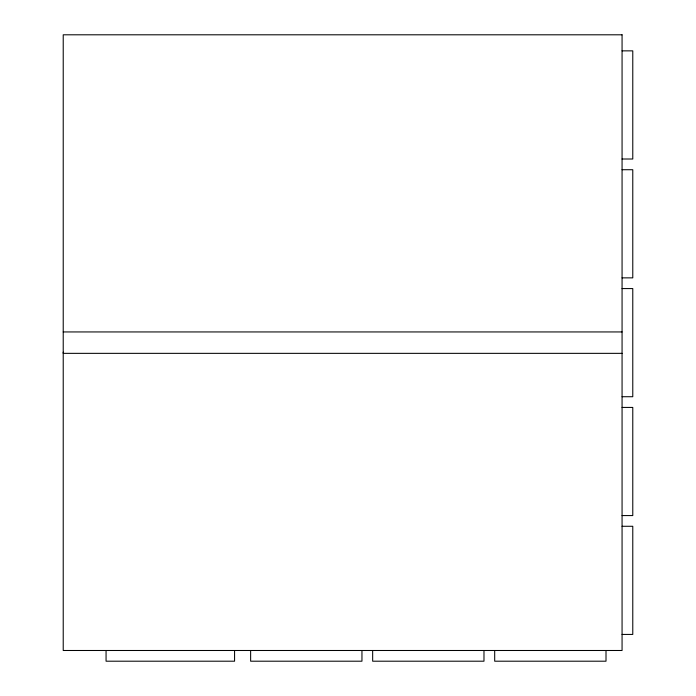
<?xml version="1.0" encoding="UTF-8"?>
<svg xmlns="http://www.w3.org/2000/svg" width="696" height="696" viewBox="0 0 696 696"><rect width="100%" height="100%" fill="white"/><g stroke="black" fill="none" stroke-linecap="round" stroke-linejoin="round"><path stroke-width="1.04" d="M63.232 352.159L63.232 353.35L622.067 353.35M622.067 50.86L632.777 50.86L632.777 159.01L622.067 159.01M622.067 169.72L632.777 169.72L632.777 277.861L622.067 277.861M622.067 288.57L632.777 288.57L632.777 396.72L622.067 396.72M63.232 331.94L622.067 331.94M622.067 407.43L632.777 407.43L632.777 515.571L622.067 515.571M622.067 526.28L632.777 526.28L632.777 634.43L622.067 634.43M606.007 650.49L606.007 661.2L494.691 661.2L494.691 650.49M483.981 650.49L483.981 661.2L372.665 661.2L372.665 650.49M361.955 650.49L361.955 661.2L250.638 661.2L250.638 650.49M234.569 650.49L234.569 661.2L106.062 661.2L106.062 650.49M622.067 34.8L63.223 34.8L63.223 650.49L622.067 650.49L622.067 34.8"/></g></svg>
